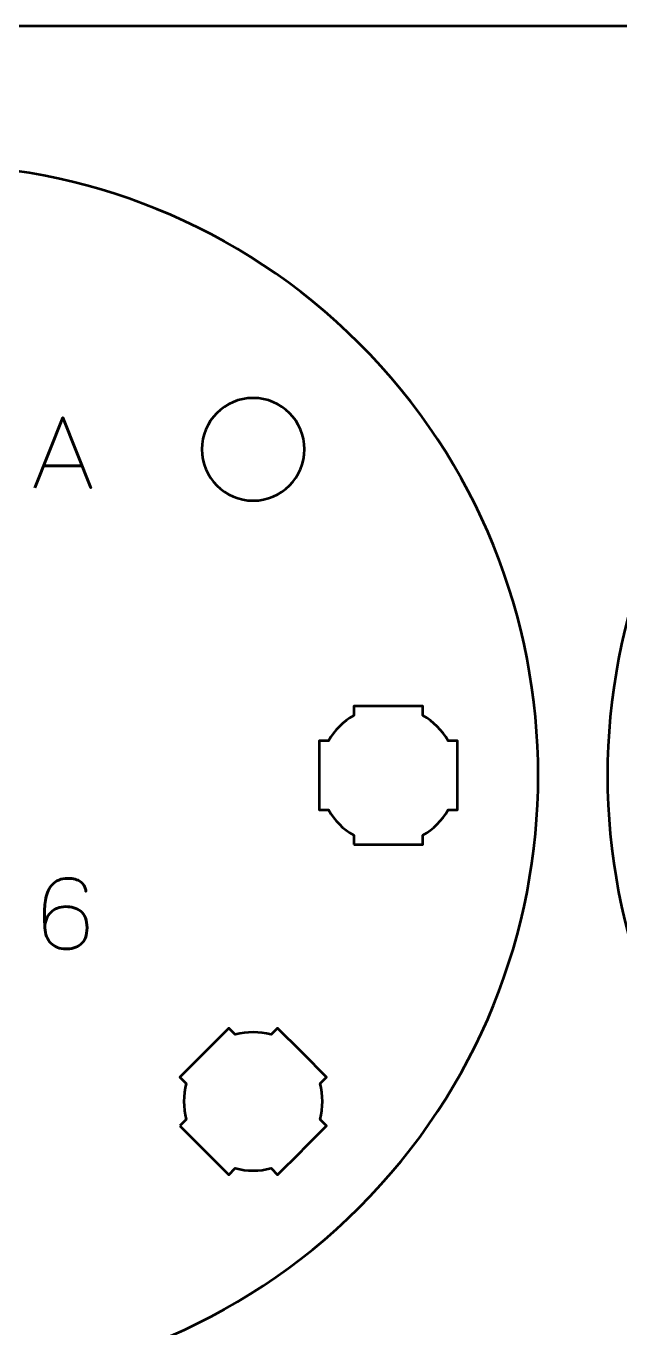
# Model space of a CAD drawing. Header units: centimetres. Extents: x -21 to 0, y -29.7 to 0.
# Drawn here: x -13.97 to -11.4, y -5.65 to 0 of the extents above; entities that cross this region are included whole.
import ezdxf

# ---------------------------------------------------------------- set-up
doc = ezdxf.new("R2010")
doc.units = ezdxf.units.CM
doc.header["$MEASUREMENT"] = 0
doc.layers.add('Layer 1', color=7, linetype='Continuous')

msp = doc.modelspace()

# ---------------------------------------------------------------- linework, layer by layer
at = {"layer": 'Layer 1', "color": 1, "lineweight": 53}
msp.add_open_spline([(-21.00003, -29.19995), (-21.00003, -29.19995), (-21.00003, -2.29992), (-21.00003, -2.29992), (-21.00003, -2.29992), (-21.00003, -2.21709), (-20.93286, -2.14992), (-20.85003, -2.14992), (-20.85003, -2.14992), (-20.7672, -2.14992), (-20.70003, -2.08275), (-20.70003, -1.99992), (-20.70003, -1.99992), (-20.70003, -1.91709), (-20.7672, -1.84992), (-20.85003, -1.84992), (-20.85003, -1.84992), (-20.93286, -1.84992), (-21.00003, -1.78275), (-21.00003, -1.69992), (-21.00003, -1.69992), (-21.00003, -1.61709), (-20.93286, -1.54992), (-20.85003, -1.54992), (-20.85003, -1.54992), (-20.7672, -1.54992), (-20.70003, -1.48275), (-20.70003, -1.39992), (-20.70003, -1.39992), (-20.70003, -1.31709), (-20.7672, -1.24992), (-20.85003, -1.24992), (-20.85003, -1.24992), (-20.93286, -1.24992), (-21.00003, -1.18275), (-21.00003, -1.09992), (-21.00003, -1.09992), (-21.00003, -1.09992), (-21.00003, -0.49992), (-21.00003, -0.49992), (-21.00003, -0.49992), (-21.00003, -0.22295), (-20.77694, 0.00004), (-20.49994, 0.00004), (-20.49994, 0.00004), (-20.49994, 0.00004), (-0.50008, 0.00004), (-0.50008, 0.00004), (-0.50008, 0.00004), (-0.22294, 0.00004), (0.00002, -0.22295), (0.00002, -0.49992), (0.00002, -0.49992), (0.00002, -0.49992), (0.00002, -29.19995), (0.00002, -29.19995), (0.00002, -29.19995), (0.00002, -29.47695), (-0.22294, -29.70004), (-0.50008, -29.70004), (-0.50008, -29.70004), (-0.50008, -29.70004), (-20.49994, -29.70004), (-20.49994, -29.70004), (-20.49994, -29.70004), (-20.77694, -29.70004), (-21.00003, -29.47695), (-21.00003, -29.19995)], degree=3, knots=[0, 0, 0, 0, 0.0588235, 0.0588235, 0.0588235, 0.0588235, 0.1176471, 0.1176471, 0.1176471, 0.1176471, 0.1764706, 0.1764706, 0.1764706, 0.1764706, 0.2352941, 0.2352941, 0.2352941, 0.2352941, 0.2941176, 0.2941176, 0.2941176, 0.2941176, 0.3529412, 0.3529412, 0.3529412, 0.3529412, 0.4117647, 0.4117647, 0.4117647, 0.4117647, 0.4705882, 0.4705882, 0.4705882, 0.4705882, 0.5294118, 0.5294118, 0.5294118, 0.5294118, 0.5882353, 0.5882353, 0.5882353, 0.5882353, 0.6470588, 0.6470588, 0.6470588, 0.6470588, 0.7058824, 0.7058824, 0.7058824, 0.7058824, 0.7647059, 0.7647059, 0.7647059, 0.7647059, 0.8235294, 0.8235294, 0.8235294, 0.8235294, 0.8823529, 0.8823529, 0.8823529, 0.8823529, 0.9411765, 0.9411765, 0.9411765, 0.9411765, 1, 1, 1, 1], dxfattribs=at)
at = {"layer": 'Layer 1', "color": 3, "lineweight": 53}
for points in [[(-16.27383, -1.37613), (-15.23913, -0.34143), (-13.5609, -0.34143), (-12.52617, -1.37616), (-12.52617, -1.37616), (-11.49147, -2.41086), (-11.49147, -4.0891), (-12.52617, -5.1238), (-12.52617, -5.1238), (-13.5609, -6.15853), (-15.23913, -6.15853), (-16.27383, -5.12383), (-16.27383, -5.12383), (-17.30856, -4.0891), (-17.30856, -2.41086), (-16.27383, -1.37613)], [(-10.67383, -1.37613), (-9.63913, -0.34143), (-7.9609, -0.34143), (-6.92617, -1.37616), (-6.92617, -1.37616), (-5.89147, -2.41086), (-5.89147, -4.0891), (-6.92617, -5.1238), (-6.92617, -5.1238), (-7.9609, -6.15853), (-9.63913, -6.15853), (-10.67383, -5.12383), (-10.67383, -5.12383), (-11.70856, -4.0891), (-11.70856, -2.41086), (-10.67383, -1.37613)]]:
    msp.add_open_spline(points, degree=3, knots=[0, 0, 0, 0, 0.25, 0.25, 0.25, 0.25, 0.5, 0.5, 0.5, 0.5, 0.75, 0.75, 0.75, 0.75, 1, 1, 1, 1], dxfattribs=at)
at = {"layer": 'Layer 1', "lineweight": 53}
for points, knots in [([(-12.98582, -1.61325), (-12.86296, -1.61325), (-12.76332, -1.71289), (-12.76332, -1.83575), (-12.76332, -1.83575), (-12.76332, -1.95862), (-12.86296, -2.05825), (-12.98582, -2.05825), (-12.98582, -2.05825), (-13.10868, -2.05825), (-13.20832, -1.95862), (-13.20832, -1.83575), (-13.20832, -1.83575), (-13.20832, -1.71289), (-13.10868, -1.61325), (-12.98582, -1.61325)], [0, 0, 0, 0, 0.25, 0.25, 0.25, 0.25, 0.5, 0.5, 0.5, 0.5, 0.75, 0.75, 0.75, 0.75, 1, 1, 1, 1]), ([(-12.55006, -3.54994), (-12.55006, -3.54994), (-12.55006, -3.50974), (-12.55006, -3.50974), (-12.55006, -3.50974), (-12.59558, -3.48341), (-12.63351, -3.44545), (-12.65984, -3.39994), (-12.65984, -3.39994), (-12.65984, -3.39994), (-12.70006, -3.39994), (-12.70006, -3.39994), (-12.70006, -3.39994), (-12.70006, -3.39994), (-12.70006, -3.09994), (-12.70006, -3.09994), (-12.70006, -3.09994), (-12.70006, -3.09994), (-12.65987, -3.09994), (-12.65987, -3.09994), (-12.65987, -3.09994), (-12.63354, -3.05441), (-12.59559, -3.01642), (-12.55006, -2.99006), (-12.55006, -2.99006), (-12.55006, -2.99006), (-12.55006, -2.94994), (-12.55006, -2.94994), (-12.55006, -2.94994), (-12.55006, -2.94994), (-12.40464, -2.94994), (-12.40464, -2.94994), (-12.40464, -2.94994), (-12.40464, -2.94994), (-12.39999, -2.94988), (-12.39999, -2.94988), (-12.39999, -2.94988), (-12.39999, -2.94988), (-12.39535, -2.94994), (-12.39535, -2.94994), (-12.39535, -2.94994), (-12.39535, -2.94994), (-12.25006, -2.94994), (-12.25006, -2.94994), (-12.25006, -2.94994), (-12.25006, -2.94994), (-12.25006, -2.99001), (-12.25006, -2.99001), (-12.25006, -2.99001), (-12.20449, -3.01636), (-12.16648, -3.05436), (-12.14012, -3.09994), (-12.14012, -3.09994), (-12.14012, -3.09994), (-12.10006, -3.09994), (-12.10006, -3.09994), (-12.10006, -3.09994), (-12.10006, -3.09994), (-12.10006, -3.24322), (-12.10006, -3.24322), (-12.10006, -3.24322), (-12.10006, -3.24322), (-12.09998, -3.24989), (-12.09998, -3.24989), (-12.09998, -3.24989), (-12.09998, -3.24989), (-12.10006, -3.25657), (-12.10006, -3.25657), (-12.10006, -3.25657), (-12.10006, -3.25657), (-12.10006, -3.39994), (-12.10006, -3.39994), (-12.10006, -3.39994), (-12.10006, -3.39994), (-12.14016, -3.39994), (-12.14016, -3.39994), (-12.14016, -3.39994), (-12.16652, -3.44548), (-12.20451, -3.48346), (-12.25006, -3.50979), (-12.25006, -3.50979), (-12.25006, -3.50979), (-12.25006, -3.54994), (-12.25006, -3.54994), (-12.25006, -3.54994), (-12.25006, -3.54994), (-12.55006, -3.54994), (-12.55006, -3.54994)], [0, 0, 0, 0, 0.0454545, 0.0454545, 0.0454545, 0.0454545, 0.0909091, 0.0909091, 0.0909091, 0.0909091, 0.1363636, 0.1363636, 0.1363636, 0.1363636, 0.1818182, 0.1818182, 0.1818182, 0.1818182, 0.2272727, 0.2272727, 0.2272727, 0.2272727, 0.2727273, 0.2727273, 0.2727273, 0.2727273, 0.3181818, 0.3181818, 0.3181818, 0.3181818, 0.3636364, 0.3636364, 0.3636364, 0.3636364, 0.4090909, 0.4090909, 0.4090909, 0.4090909, 0.4545455, 0.4545455, 0.4545455, 0.4545455, 0.5, 0.5, 0.5, 0.5, 0.5454545, 0.5454545, 0.5454545, 0.5454545, 0.5909091, 0.5909091, 0.5909091, 0.5909091, 0.6363636, 0.6363636, 0.6363636, 0.6363636, 0.6818182, 0.6818182, 0.6818182, 0.6818182, 0.7272727, 0.7272727, 0.7272727, 0.7272727, 0.7727273, 0.7727273, 0.7727273, 0.7727273, 0.8181818, 0.8181818, 0.8181818, 0.8181818, 0.8636364, 0.8636364, 0.8636364, 0.8636364, 0.9090909, 0.9090909, 0.9090909, 0.9090909, 0.9545455, 0.9545455, 0.9545455, 0.9545455, 1, 1, 1, 1]), ([(-13.30404, -4.77022), (-13.30404, -4.77022), (-13.27562, -4.7418), (-13.27562, -4.7418), (-13.27562, -4.7418), (-13.28919, -4.69099), (-13.28917, -4.63733), (-13.2756, -4.58653), (-13.2756, -4.58653), (-13.2756, -4.58653), (-13.30404, -4.55809), (-13.30404, -4.55809), (-13.30404, -4.55809), (-13.30404, -4.55809), (-13.09191, -4.34596), (-13.09191, -4.34596), (-13.09191, -4.34596), (-13.09191, -4.34596), (-13.06349, -4.37438), (-13.06349, -4.37438), (-13.06349, -4.37438), (-13.01268, -4.3608), (-12.95898, -4.36077), (-12.90815, -4.37433), (-12.90815, -4.37433), (-12.90815, -4.37433), (-12.87978, -4.34596), (-12.87978, -4.34596), (-12.87978, -4.34596), (-12.87978, -4.34596), (-12.77695, -4.44878), (-12.77695, -4.44878), (-12.77695, -4.44878), (-12.77695, -4.44878), (-12.77362, -4.45203), (-12.77362, -4.45203), (-12.77362, -4.45203), (-12.77362, -4.45203), (-12.77038, -4.45535), (-12.77038, -4.45535), (-12.77038, -4.45535), (-12.77038, -4.45535), (-12.66765, -4.55809), (-12.66765, -4.55809), (-12.66765, -4.55809), (-12.66765, -4.55809), (-12.69598, -4.58642), (-12.69598, -4.58642), (-12.69598, -4.58642), (-12.68239, -4.63728), (-12.68238, -4.69103), (-12.69597, -4.74189), (-12.69597, -4.74189), (-12.69597, -4.74189), (-12.66765, -4.77022), (-12.66765, -4.77022), (-12.66765, -4.77022), (-12.66765, -4.77022), (-12.76896, -4.87154), (-12.76896, -4.87154), (-12.76896, -4.87154), (-12.76896, -4.87154), (-12.77362, -4.87631), (-12.77362, -4.87631), (-12.77362, -4.87631), (-12.77362, -4.87631), (-12.7784, -4.88098), (-12.7784, -4.88098), (-12.7784, -4.88098), (-12.7784, -4.88098), (-12.87978, -4.98235), (-12.87978, -4.98235), (-12.87978, -4.98235), (-12.87978, -4.98235), (-12.90813, -4.954), (-12.90813, -4.954), (-12.90813, -4.954), (-12.95897, -4.96756), (-13.01269, -4.96755), (-13.06352, -4.95396), (-13.06352, -4.95396), (-13.06352, -4.95396), (-13.09191, -4.98235), (-13.09191, -4.98235), (-13.09191, -4.98235), (-13.09191, -4.98235), (-13.30404, -4.77022), (-13.30404, -4.77022)], [0, 0, 0, 0, 0.0454545, 0.0454545, 0.0454545, 0.0454545, 0.0909091, 0.0909091, 0.0909091, 0.0909091, 0.1363636, 0.1363636, 0.1363636, 0.1363636, 0.1818182, 0.1818182, 0.1818182, 0.1818182, 0.2272727, 0.2272727, 0.2272727, 0.2272727, 0.2727273, 0.2727273, 0.2727273, 0.2727273, 0.3181818, 0.3181818, 0.3181818, 0.3181818, 0.3636364, 0.3636364, 0.3636364, 0.3636364, 0.4090909, 0.4090909, 0.4090909, 0.4090909, 0.4545455, 0.4545455, 0.4545455, 0.4545455, 0.5, 0.5, 0.5, 0.5, 0.5454545, 0.5454545, 0.5454545, 0.5454545, 0.5909091, 0.5909091, 0.5909091, 0.5909091, 0.6363636, 0.6363636, 0.6363636, 0.6363636, 0.6818182, 0.6818182, 0.6818182, 0.6818182, 0.7272727, 0.7272727, 0.7272727, 0.7272727, 0.7727273, 0.7727273, 0.7727273, 0.7727273, 0.8181818, 0.8181818, 0.8181818, 0.8181818, 0.8636364, 0.8636364, 0.8636364, 0.8636364, 0.9090909, 0.9090909, 0.9090909, 0.9090909, 0.9545455, 0.9545455, 0.9545455, 0.9545455, 1, 1, 1, 1])]:
    msp.add_open_spline(points, degree=3, knots=knots, dxfattribs=at)
at = {"layer": 'Layer 1', "color": 5, "lineweight": 53}
for points, knots in [([(-13.93185, -2.00282), (-13.93185, -2.00282), (-13.81078, -1.6976), (-13.81078, -1.6976), (-13.81078, -1.6976), (-13.81078, -1.6976), (-13.68928, -2.00282), (-13.68928, -2.00282), (-13.68928, -2.00282), (-13.68928, -2.00282), (-13.81078, -1.6976), (-13.81078, -1.6976), (-13.81078, -1.6976), (-13.81078, -1.6976), (-13.93185, -2.00282), (-13.93185, -2.00282)], [0, 0, 0, 0, 0.25, 0.25, 0.25, 0.25, 0.5, 0.5, 0.5, 0.5, 0.75, 0.75, 0.75, 0.75, 1, 1, 1, 1]), ([(-13.89375, -1.90672), (-13.89375, -1.90672), (-13.72781, -1.90672), (-13.72781, -1.90672), (-13.72781, -1.90672), (-13.72781, -1.90672), (-13.89375, -1.90672), (-13.89375, -1.90672)], [0, 0, 0, 0, 0.5, 0.5, 0.5, 0.5, 1, 1, 1, 1]), ([(-13.88888, -3.91096), (-13.88881, -3.89713), (-13.88656, -3.88464), (-13.88204, -3.87335), (-13.88204, -3.87335), (-13.8776, -3.86213), (-13.87132, -3.85247), (-13.8632, -3.84435), (-13.8632, -3.84435), (-13.85516, -3.83631), (-13.84563, -3.8301), (-13.83477, -3.82573), (-13.83477, -3.82573), (-13.8239, -3.82135), (-13.81198, -3.81917), (-13.79914, -3.81909), (-13.79914, -3.81909), (-13.78623, -3.81902), (-13.77416, -3.82065), (-13.76294, -3.82389), (-13.76294, -3.82389), (-13.75172, -3.82707), (-13.74192, -3.83229), (-13.73338, -3.83949), (-13.73338, -3.83949), (-13.72484, -3.84661), (-13.71814, -3.85607), (-13.71334, -3.86785), (-13.71334, -3.86785), (-13.70855, -3.87963), (-13.70608, -3.89395), (-13.70601, -3.91096), (-13.70601, -3.91096), (-13.70608, -3.92796), (-13.70855, -3.94228), (-13.71334, -3.95407), (-13.71334, -3.95407), (-13.71814, -3.96585), (-13.72484, -3.9753), (-13.73338, -3.98243), (-13.73338, -3.98243), (-13.74192, -3.98963), (-13.75172, -3.99485), (-13.76294, -3.99802), (-13.76294, -3.99802), (-13.77416, -4.00127), (-13.78623, -4.00289), (-13.79914, -4.00282), (-13.79914, -4.00282), (-13.81198, -4.00275), (-13.82376, -4.00056), (-13.83456, -3.99619), (-13.83456, -3.99619), (-13.84528, -3.99181), (-13.85459, -3.9856), (-13.86257, -3.97749), (-13.86257, -3.97749), (-13.87054, -3.96945), (-13.87682, -3.95978), (-13.88133, -3.94849), (-13.88133, -3.94849), (-13.88592, -3.93727), (-13.88839, -3.92479), (-13.88888, -3.91096), (-13.88888, -3.91096), (-13.88917, -3.90397), (-13.88952, -3.89565), (-13.89001, -3.88598), (-13.89001, -3.88598), (-13.89051, -3.87624), (-13.89079, -3.86566), (-13.89086, -3.8543), (-13.89086, -3.8543), (-13.89093, -3.84287), (-13.89058, -3.83109), (-13.88966, -3.81902), (-13.88966, -3.81902), (-13.88881, -3.80689), (-13.88712, -3.79496), (-13.88465, -3.78318), (-13.88465, -3.78318), (-13.88218, -3.77147), (-13.87865, -3.76039), (-13.874, -3.75002), (-13.874, -3.75002), (-13.86934, -3.73965), (-13.86334, -3.73048), (-13.85593, -3.7225), (-13.85593, -3.7225), (-13.84846, -3.71453), (-13.83935, -3.70825), (-13.82856, -3.70367), (-13.82856, -3.70367), (-13.81776, -3.69915), (-13.80499, -3.69682), (-13.79025, -3.69675), (-13.79025, -3.69675), (-13.77741, -3.69682), (-13.76654, -3.69809), (-13.75751, -3.70056), (-13.75751, -3.70056), (-13.74848, -3.70303), (-13.74107, -3.70635), (-13.73514, -3.71044), (-13.73514, -3.71044), (-13.72929, -3.7146), (-13.72463, -3.71912), (-13.72125, -3.72413), (-13.72125, -3.72413), (-13.71786, -3.72907), (-13.71532, -3.73408), (-13.71377, -3.73909), (-13.71377, -3.73909), (-13.71214, -3.74409), (-13.71109, -3.74875), (-13.71066, -3.75306), (-13.71066, -3.75306), (-13.71109, -3.74875), (-13.71214, -3.74409), (-13.71377, -3.73909), (-13.71377, -3.73909), (-13.71532, -3.73408), (-13.71786, -3.72907), (-13.72125, -3.72413), (-13.72125, -3.72413), (-13.72463, -3.71912), (-13.72929, -3.7146), (-13.73514, -3.71044), (-13.73514, -3.71044), (-13.74107, -3.70635), (-13.74848, -3.70303), (-13.75751, -3.70056), (-13.75751, -3.70056), (-13.76654, -3.69809), (-13.77741, -3.69682), (-13.79025, -3.69675), (-13.79025, -3.69675), (-13.80499, -3.69682), (-13.81776, -3.69915), (-13.82856, -3.70367), (-13.82856, -3.70367), (-13.83935, -3.70825), (-13.84846, -3.71453), (-13.85593, -3.7225), (-13.85593, -3.7225), (-13.86334, -3.73048), (-13.86934, -3.73965), (-13.874, -3.75002), (-13.874, -3.75002), (-13.87865, -3.76039), (-13.88218, -3.77147), (-13.88465, -3.78318), (-13.88465, -3.78318), (-13.88712, -3.79496), (-13.88881, -3.80689), (-13.88966, -3.81902), (-13.88966, -3.81902), (-13.89058, -3.83109), (-13.89093, -3.84287), (-13.89086, -3.8543), (-13.89086, -3.8543), (-13.89079, -3.86566), (-13.89051, -3.87624), (-13.89001, -3.88598), (-13.89001, -3.88598), (-13.88952, -3.89565), (-13.88917, -3.90397), (-13.88888, -3.91096), (-13.88888, -3.91096), (-13.88839, -3.92479), (-13.88592, -3.93727), (-13.88133, -3.94849), (-13.88133, -3.94849), (-13.87682, -3.95978), (-13.87054, -3.96945), (-13.86257, -3.97749), (-13.86257, -3.97749), (-13.85459, -3.9856), (-13.84528, -3.99181), (-13.83456, -3.99619), (-13.83456, -3.99619), (-13.82376, -4.00056), (-13.81198, -4.00275), (-13.79914, -4.00282), (-13.79914, -4.00282), (-13.78623, -4.00289), (-13.77416, -4.00127), (-13.76294, -3.99802), (-13.76294, -3.99802), (-13.75172, -3.99485), (-13.74192, -3.98963), (-13.73338, -3.98243), (-13.73338, -3.98243), (-13.72484, -3.9753), (-13.71814, -3.96585), (-13.71334, -3.95407), (-13.71334, -3.95407), (-13.70855, -3.94228), (-13.70608, -3.92796), (-13.70601, -3.91096), (-13.70601, -3.91096), (-13.70608, -3.89395), (-13.70855, -3.87963), (-13.71334, -3.86785), (-13.71334, -3.86785), (-13.71814, -3.85607), (-13.72484, -3.84661), (-13.73338, -3.83949), (-13.73338, -3.83949), (-13.74192, -3.83229), (-13.75172, -3.82707), (-13.76294, -3.82389), (-13.76294, -3.82389), (-13.77416, -3.82065), (-13.78623, -3.81902), (-13.79914, -3.81909), (-13.79914, -3.81909), (-13.81198, -3.81917), (-13.8239, -3.82135), (-13.83477, -3.82573), (-13.83477, -3.82573), (-13.84563, -3.8301), (-13.85516, -3.83631), (-13.8632, -3.84435), (-13.8632, -3.84435), (-13.87132, -3.85247), (-13.8776, -3.86213), (-13.88204, -3.87335), (-13.88204, -3.87335), (-13.88656, -3.88464), (-13.88881, -3.89713), (-13.88888, -3.91096)], [0, 0, 0, 0, 0.0172414, 0.0172414, 0.0172414, 0.0172414, 0.0344828, 0.0344828, 0.0344828, 0.0344828, 0.0517241, 0.0517241, 0.0517241, 0.0517241, 0.0689655, 0.0689655, 0.0689655, 0.0689655, 0.0862069, 0.0862069, 0.0862069, 0.0862069, 0.1034483, 0.1034483, 0.1034483, 0.1034483, 0.1206897, 0.1206897, 0.1206897, 0.1206897, 0.137931, 0.137931, 0.137931, 0.137931, 0.1551724, 0.1551724, 0.1551724, 0.1551724, 0.1724138, 0.1724138, 0.1724138, 0.1724138, 0.1896552, 0.1896552, 0.1896552, 0.1896552, 0.2068966, 0.2068966, 0.2068966, 0.2068966, 0.2241379, 0.2241379, 0.2241379, 0.2241379, 0.2413793, 0.2413793, 0.2413793, 0.2413793, 0.2586207, 0.2586207, 0.2586207, 0.2586207, 0.2758621, 0.2758621, 0.2758621, 0.2758621, 0.2931034, 0.2931034, 0.2931034, 0.2931034, 0.3103448, 0.3103448, 0.3103448, 0.3103448, 0.3275862, 0.3275862, 0.3275862, 0.3275862, 0.3448276, 0.3448276, 0.3448276, 0.3448276, 0.362069, 0.362069, 0.362069, 0.362069, 0.3793103, 0.3793103, 0.3793103, 0.3793103, 0.3965517, 0.3965517, 0.3965517, 0.3965517, 0.4137931, 0.4137931, 0.4137931, 0.4137931, 0.4310345, 0.4310345, 0.4310345, 0.4310345, 0.4482759, 0.4482759, 0.4482759, 0.4482759, 0.4655172, 0.4655172, 0.4655172, 0.4655172, 0.4827586, 0.4827586, 0.4827586, 0.4827586, 0.5, 0.5, 0.5, 0.5, 0.5172414, 0.5172414, 0.5172414, 0.5172414, 0.5344828, 0.5344828, 0.5344828, 0.5344828, 0.5517241, 0.5517241, 0.5517241, 0.5517241, 0.5689655, 0.5689655, 0.5689655, 0.5689655, 0.5862069, 0.5862069, 0.5862069, 0.5862069, 0.6034483, 0.6034483, 0.6034483, 0.6034483, 0.6206897, 0.6206897, 0.6206897, 0.6206897, 0.637931, 0.637931, 0.637931, 0.637931, 0.6551724, 0.6551724, 0.6551724, 0.6551724, 0.6724138, 0.6724138, 0.6724138, 0.6724138, 0.6896552, 0.6896552, 0.6896552, 0.6896552, 0.7068966, 0.7068966, 0.7068966, 0.7068966, 0.7241379, 0.7241379, 0.7241379, 0.7241379, 0.7413793, 0.7413793, 0.7413793, 0.7413793, 0.7586207, 0.7586207, 0.7586207, 0.7586207, 0.7758621, 0.7758621, 0.7758621, 0.7758621, 0.7931034, 0.7931034, 0.7931034, 0.7931034, 0.8103448, 0.8103448, 0.8103448, 0.8103448, 0.8275862, 0.8275862, 0.8275862, 0.8275862, 0.8448276, 0.8448276, 0.8448276, 0.8448276, 0.862069, 0.862069, 0.862069, 0.862069, 0.8793103, 0.8793103, 0.8793103, 0.8793103, 0.8965517, 0.8965517, 0.8965517, 0.8965517, 0.9137931, 0.9137931, 0.9137931, 0.9137931, 0.9310345, 0.9310345, 0.9310345, 0.9310345, 0.9482759, 0.9482759, 0.9482759, 0.9482759, 0.9655172, 0.9655172, 0.9655172, 0.9655172, 0.9827586, 0.9827586, 0.9827586, 0.9827586, 1, 1, 1, 1])]:
    msp.add_open_spline(points, degree=3, knots=knots, dxfattribs=at)

doc.saveas('drawing.dxf')
